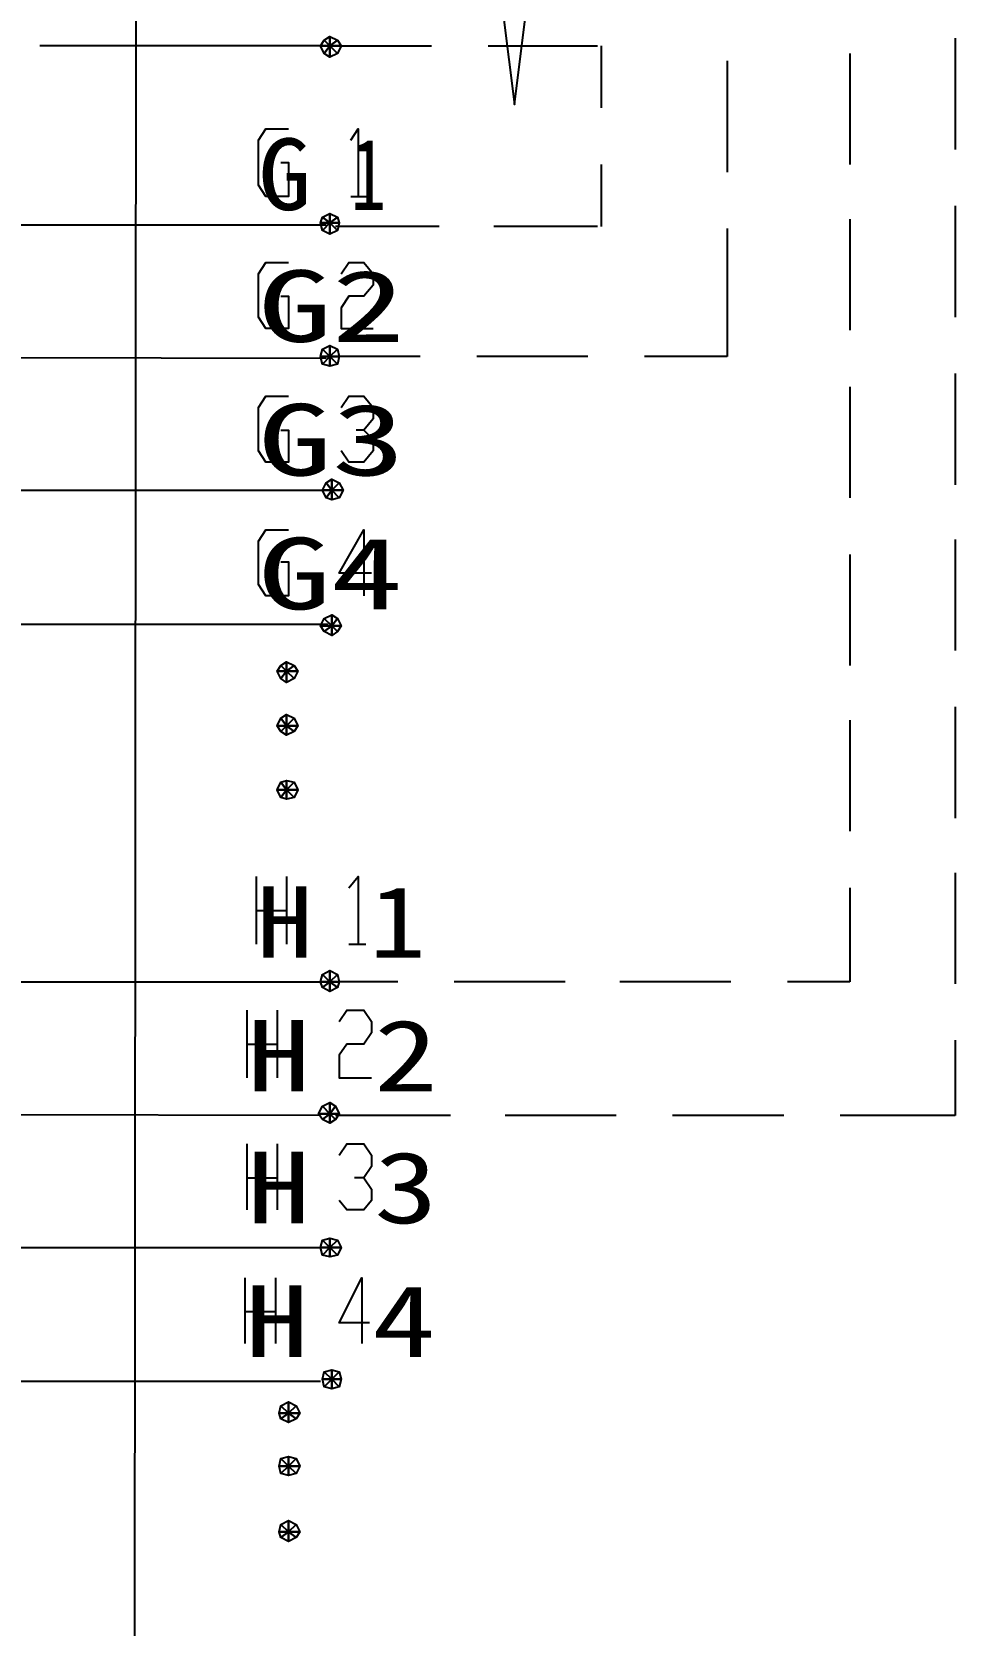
# Model space of a CAD drawing. Header units: metres. Extents: x 17 to 1757, y 17 to 1207.
# Drawn here: x 1424 to 1494.6, y 561.1 to 682.9 of the extents above; entities that cross this region are included whole.
import ezdxf

# ---------------------------------------------------------------- set-up
doc = ezdxf.new("R2010")
doc.units = ezdxf.units.M
for name, color, linetype in [('LINES', 7, 'Continuous'), ('POLYLINES', 4, 'Continuous'), ('TEXTS', 3, 'Continuous')]:
    doc.layers.add(name, color=color, linetype=linetype)

msp = doc.modelspace()

# ---------------------------------------------------------------- linework, layer by layer
at = {"layer": 'LINES'}
for p, q in [((1432.18, 975.6), (1431.74, 401.69)), ((1494.6, 682.42), (1494.6, 673.92)), ((1428.79, 681.84), (1424.62, 681.84)), ((1427.78, 681.84), (1426.06, 681.84)), ((1430.95, 681.84), (1428.79, 681.84)), ((1435.27, 681.84), (1430.95, 681.84)), ((1434.12, 681.84), (1431.96, 681.84)), ((1437.29, 681.84), (1435.27, 681.84)), ((1441.61, 681.84), (1437.29, 681.84)), ((1440.46, 681.84), (1438.44, 681.84)), ((1443.77, 681.84), (1441.61, 681.84)), ((1446.5, 681.84), (1443.77, 681.84)), ((1446.5, 681.84), (1444.78, 681.84)), ((1446.22, 681.84), (1454.57, 681.84)), ((1458.89, 681.84), (1467.24, 681.84)), ((1467.53, 681.84), (1467.53, 677.09)), ((1486.54, 681.26), (1486.54, 672.77)), ((1477.18, 680.69), (1477.18, 672.19)), ((1467.53, 672.77), (1467.53, 668.02)), ((1448.38, 670.32), (1449.67, 670.32)), ((1494.6, 669.6), (1494.6, 661.1)), ((1385.45, 668.16), (1446.5, 668.16)), ((1455.14, 668.02), (1447.22, 668.02)), ((1467.24, 668.02), (1459.32, 668.02)), ((1477.18, 667.87), (1477.18, 658.08)), ((1486.54, 668.59), (1486.54, 660.1)), ((1446.5, 657.94), (1385.45, 658.08)), ((1453.7, 658.08), (1447.22, 658.08)), ((1466.52, 658.08), (1458.02, 658.08)), ((1477.18, 658.08), (1470.84, 658.08)), ((1494.6, 656.78), (1494.6, 648.29)), ((1486.54, 655.78), (1486.54, 647.28)), ((1385.45, 647.86), (1446.65, 647.86)), ((1494.6, 644.11), (1494.6, 635.62)), ((1486.54, 642.96), (1486.54, 634.46)), ((1385.45, 637.63), (1446.65, 637.63)), ((1494.6, 631.3), (1494.6, 622.8)), ((1486.54, 630.29), (1486.54, 621.79)), ((1441.18, 613.15), (1441.18, 618.34)), ((1443.48, 618.34), (1443.48, 613.15)), ((1494.6, 618.62), (1494.6, 610.13)), ((1486.54, 617.47), (1486.54, 610.27)), ((1441.18, 615.74), (1443.48, 615.74)), ((1448.23, 613.15), (1449.53, 613.15)), ((1385.45, 610.27), (1446.07, 610.27)), ((1451.98, 610.27), (1447.22, 610.27)), ((1464.79, 610.27), (1456.3, 610.27)), ((1477.46, 610.27), (1468.97, 610.27)), ((1486.54, 610.27), (1481.78, 610.27)), ((1440.46, 602.93), (1440.46, 608.11)), ((1442.76, 608.11), (1442.76, 602.93)), ((1440.46, 605.52), (1442.76, 605.52)), ((1494.6, 605.81), (1494.6, 600.05)), ((1446.07, 600.05), (1385.45, 600.19)), ((1456.01, 600.05), (1447.22, 600.05)), ((1468.68, 600.05), (1460.18, 600.05)), ((1481.5, 600.05), (1473, 600.05)), ((1494.6, 600.05), (1485.82, 600.05)), ((1440.46, 592.85), (1440.46, 597.89)), ((1442.76, 597.89), (1442.76, 592.85)), ((1440.46, 595.3), (1442.76, 595.3)), ((1385.45, 589.97), (1446.07, 589.97)), ((1440.31, 582.62), (1440.31, 587.66)), ((1442.62, 587.66), (1442.62, 582.62)), ((1440.31, 585.07), (1442.62, 585.07)), ((1385.45, 579.74), (1446.07, 579.74))]:
    msp.add_line(p, q, dxfattribs=at)
at = {"layer": 'POLYLINES'}
for points in [[(1460.91, 677.35), (1463.9, 701.26), (1460.91, 725.18), (1457.91, 701.26), (1460.91, 677.35), (1460.91, 677.35)], [(1446.79, 681.84), (1446.07, 681.84), (1446.36, 682.27), (1446.79, 681.84)], [(1446.79, 681.84), (1446.07, 681.84), (1446.36, 682.27), (1446.79, 681.84)], [(1446.79, 681.84), (1446.07, 681.84), (1446.36, 682.27), (1446.79, 681.84)], [(1446.79, 681.84), (1446.07, 681.84), (1446.36, 682.27), (1446.79, 681.84)], [(1446.79, 681.84), (1446.36, 682.27), (1446.79, 682.56), (1446.79, 681.84)], [(1446.79, 681.84), (1446.36, 682.27), (1446.79, 682.56), (1446.79, 681.84)], [(1446.79, 681.84), (1446.36, 682.27), (1446.79, 682.56), (1446.79, 681.84)], [(1446.79, 681.84), (1446.36, 682.27), (1446.79, 682.56), (1446.79, 681.84)], [(1446.79, 681.84), (1446.79, 682.56), (1447.37, 682.27), (1446.79, 681.84)], [(1446.79, 681.84), (1446.79, 682.56), (1447.37, 682.27), (1446.79, 681.84)], [(1446.79, 681.84), (1446.79, 682.56), (1447.37, 682.27), (1446.79, 681.84)], [(1446.79, 681.84), (1446.79, 682.56), (1447.37, 682.27), (1446.79, 681.84)], [(1446.79, 681.84), (1447.37, 682.27), (1447.66, 681.84), (1446.79, 681.84)], [(1446.79, 681.84), (1447.37, 682.27), (1447.66, 681.84), (1446.79, 681.84)], [(1446.79, 681.84), (1447.37, 682.27), (1447.66, 681.84), (1446.79, 681.84)], [(1446.79, 681.84), (1447.37, 682.27), (1447.66, 681.84), (1446.79, 681.84)], [(1446.79, 681.84), (1446.36, 681.26), (1446.07, 681.84), (1446.79, 681.84)], [(1446.79, 681.84), (1446.36, 681.26), (1446.07, 681.84), (1446.79, 681.84)], [(1446.79, 681.84), (1446.36, 681.26), (1446.07, 681.84), (1446.79, 681.84)], [(1446.79, 681.84), (1446.36, 681.26), (1446.07, 681.84), (1446.79, 681.84)], [(1446.79, 681.84), (1446.79, 680.98), (1446.36, 681.26), (1446.79, 681.84)], [(1446.79, 681.84), (1446.79, 680.98), (1446.36, 681.26), (1446.79, 681.84)], [(1446.79, 681.84), (1446.79, 680.98), (1446.36, 681.26), (1446.79, 681.84)], [(1446.79, 681.84), (1446.79, 680.98), (1446.36, 681.26), (1446.79, 681.84)], [(1446.79, 681.84), (1447.37, 681.26), (1446.79, 680.98), (1446.79, 681.84)], [(1446.79, 681.84), (1447.37, 681.26), (1446.79, 680.98), (1446.79, 681.84)], [(1446.79, 681.84), (1447.66, 681.84), (1447.37, 681.26), (1446.79, 681.84)], [(1446.79, 681.84), (1447.66, 681.84), (1447.37, 681.26), (1446.79, 681.84)], [(1446.79, 681.84), (1447.37, 681.26), (1446.79, 680.98), (1446.79, 681.84)], [(1446.79, 681.84), (1447.37, 681.26), (1446.79, 680.98), (1446.79, 681.84)], [(1446.79, 681.84), (1447.66, 681.84), (1447.37, 681.26), (1446.79, 681.84)], [(1446.79, 681.84), (1447.66, 681.84), (1447.37, 681.26), (1446.79, 681.84)], [(1443.05, 672.91), (1443.62, 672.91), (1443.62, 670.32), (1441.9, 670.32), (1441.32, 671.18), (1441.32, 674.64), (1441.9, 675.5), (1443.62, 675.5)], [(1448.38, 674.64), (1448.95, 675.5), (1448.95, 670.32)], [(1446.79, 668.3), (1446.22, 668.74), (1446.79, 669.02), (1446.79, 668.3)], [(1446.79, 668.3), (1446.22, 668.74), (1446.79, 669.02), (1446.79, 668.3)], [(1446.79, 668.3), (1446.22, 668.74), (1446.79, 669.02), (1446.79, 668.3)], [(1446.79, 668.3), (1446.22, 668.74), (1446.79, 669.02), (1446.79, 668.3)], [(1446.79, 668.3), (1446.79, 669.02), (1447.37, 668.74), (1446.79, 668.3)], [(1446.79, 668.3), (1446.79, 669.02), (1447.37, 668.74), (1446.79, 668.3)], [(1446.79, 668.3), (1446.79, 669.02), (1447.37, 668.74), (1446.79, 668.3)], [(1446.79, 668.3), (1446.79, 669.02), (1447.37, 668.74), (1446.79, 668.3)], [(1446.79, 668.3), (1446.07, 668.3), (1446.22, 668.74), (1446.79, 668.3)], [(1446.79, 668.3), (1446.07, 668.3), (1446.22, 668.74), (1446.79, 668.3)], [(1446.79, 668.3), (1446.07, 668.3), (1446.22, 668.74), (1446.79, 668.3)], [(1446.79, 668.3), (1446.07, 668.3), (1446.22, 668.74), (1446.79, 668.3)], [(1446.79, 668.3), (1446.22, 667.73), (1446.07, 668.3), (1446.79, 668.3)], [(1446.79, 668.3), (1446.22, 667.73), (1446.07, 668.3), (1446.79, 668.3)], [(1446.79, 668.3), (1446.22, 667.73), (1446.07, 668.3), (1446.79, 668.3)], [(1446.79, 668.3), (1446.22, 667.73), (1446.07, 668.3), (1446.79, 668.3)], [(1446.79, 668.3), (1446.79, 667.44), (1446.22, 667.73), (1446.79, 668.3)], [(1446.79, 668.3), (1446.79, 667.44), (1446.22, 667.73), (1446.79, 668.3)], [(1446.79, 668.3), (1446.79, 667.44), (1446.22, 667.73), (1446.79, 668.3)], [(1446.79, 668.3), (1446.79, 667.44), (1446.22, 667.73), (1446.79, 668.3)], [(1446.79, 668.3), (1447.37, 668.74), (1447.51, 668.3), (1446.79, 668.3)], [(1446.79, 668.3), (1447.37, 668.74), (1447.51, 668.3), (1446.79, 668.3)], [(1446.79, 668.3), (1447.37, 668.74), (1447.51, 668.3), (1446.79, 668.3)], [(1446.79, 668.3), (1447.37, 668.74), (1447.51, 668.3), (1446.79, 668.3)], [(1446.79, 668.3), (1447.37, 667.73), (1446.79, 667.44), (1446.79, 668.3)], [(1446.79, 668.3), (1447.37, 667.73), (1446.79, 667.44), (1446.79, 668.3)], [(1446.79, 668.3), (1447.51, 668.3), (1447.37, 667.73), (1446.79, 668.3)], [(1446.79, 668.3), (1447.51, 668.3), (1447.37, 667.73), (1446.79, 668.3)], [(1446.79, 668.3), (1447.37, 667.73), (1446.79, 667.44), (1446.79, 668.3)], [(1446.79, 668.3), (1447.37, 667.73), (1446.79, 667.44), (1446.79, 668.3)], [(1446.79, 668.3), (1447.51, 668.3), (1447.37, 667.73), (1446.79, 668.3)], [(1446.79, 668.3), (1447.51, 668.3), (1447.37, 667.73), (1446.79, 668.3)], [(1443.05, 662.69), (1443.62, 662.69), (1443.62, 660.24), (1441.9, 660.24), (1441.32, 661.1), (1441.32, 664.42), (1441.9, 665.28), (1443.62, 665.28)], [(1447.66, 664.42), (1448.23, 665.28), (1449.38, 665.28), (1450.1, 664.42), (1450.1, 663.55), (1449.38, 662.69), (1448.23, 662.69), (1447.66, 661.82), (1447.66, 660.24), (1450.1, 660.24)], [(1446.79, 658.08), (1446.07, 658.08), (1446.22, 658.66), (1446.79, 658.08)], [(1446.79, 658.08), (1446.07, 658.08), (1446.22, 658.66), (1446.79, 658.08)], [(1446.79, 658.08), (1446.07, 658.08), (1446.22, 658.66), (1446.79, 658.08)], [(1446.79, 658.08), (1446.07, 658.08), (1446.22, 658.66), (1446.79, 658.08)], [(1446.79, 658.08), (1446.22, 657.5), (1446.07, 658.08), (1446.79, 658.08)], [(1446.79, 658.08), (1446.22, 657.5), (1446.07, 658.08), (1446.79, 658.08)], [(1446.79, 658.08), (1446.22, 657.5), (1446.07, 658.08), (1446.79, 658.08)], [(1446.79, 658.08), (1446.22, 657.5), (1446.07, 658.08), (1446.79, 658.08)], [(1446.79, 658.08), (1446.22, 658.66), (1446.79, 658.94), (1446.79, 658.08)], [(1446.79, 658.08), (1446.22, 658.66), (1446.79, 658.94), (1446.79, 658.08)], [(1446.79, 658.08), (1446.22, 658.66), (1446.79, 658.94), (1446.79, 658.08)], [(1446.79, 658.08), (1446.22, 658.66), (1446.79, 658.94), (1446.79, 658.08)], [(1446.79, 658.08), (1446.79, 657.36), (1446.22, 657.5), (1446.79, 658.08)], [(1446.79, 658.08), (1446.79, 657.36), (1446.22, 657.5), (1446.79, 658.08)], [(1446.79, 658.08), (1446.79, 657.36), (1446.22, 657.5), (1446.79, 658.08)], [(1446.79, 658.08), (1446.79, 657.36), (1446.22, 657.5), (1446.79, 658.08)], [(1446.79, 658.08), (1446.79, 658.94), (1447.37, 658.66), (1446.79, 658.08)], [(1446.79, 658.08), (1446.79, 658.94), (1447.37, 658.66), (1446.79, 658.08)], [(1446.79, 658.08), (1446.79, 658.94), (1447.37, 658.66), (1446.79, 658.08)], [(1446.79, 658.08), (1446.79, 658.94), (1447.37, 658.66), (1446.79, 658.08)], [(1446.79, 658.08), (1447.37, 658.66), (1447.51, 658.08), (1446.79, 658.08)], [(1446.79, 658.08), (1447.37, 658.66), (1447.51, 658.08), (1446.79, 658.08)], [(1446.79, 658.08), (1447.37, 658.66), (1447.51, 658.08), (1446.79, 658.08)], [(1446.79, 658.08), (1447.37, 658.66), (1447.51, 658.08), (1446.79, 658.08)], [(1446.79, 658.08), (1447.37, 657.5), (1446.79, 657.36), (1446.79, 658.08)], [(1446.79, 658.08), (1447.37, 657.5), (1446.79, 657.36), (1446.79, 658.08)], [(1446.79, 658.08), (1447.51, 658.08), (1447.37, 657.5), (1446.79, 658.08)], [(1446.79, 658.08), (1447.51, 658.08), (1447.37, 657.5), (1446.79, 658.08)], [(1446.79, 658.08), (1447.37, 657.5), (1446.79, 657.36), (1446.79, 658.08)], [(1446.79, 658.08), (1447.37, 657.5), (1446.79, 657.36), (1446.79, 658.08)], [(1446.79, 658.08), (1447.51, 658.08), (1447.37, 657.5), (1446.79, 658.08)], [(1446.79, 658.08), (1447.51, 658.08), (1447.37, 657.5), (1446.79, 658.08)], [(1443.05, 652.46), (1443.62, 652.46), (1443.62, 650.02), (1441.9, 650.02), (1441.32, 650.88), (1441.32, 654.19), (1441.9, 655.06), (1443.62, 655.06)], [(1447.66, 654.19), (1448.23, 655.06), (1449.38, 655.06), (1450.1, 654.19), (1450.1, 653.33), (1449.38, 652.46), (1448.81, 652.46)], [(1449.38, 652.46), (1450.1, 651.74), (1450.1, 650.88), (1449.38, 650.02), (1448.23, 650.02), (1447.66, 650.88)], [(1446.94, 647.86), (1446.22, 647.86), (1446.5, 648.43), (1446.94, 647.86)], [(1446.94, 647.86), (1446.22, 647.86), (1446.5, 648.43), (1446.94, 647.86)], [(1446.94, 647.86), (1446.22, 647.86), (1446.5, 648.43), (1446.94, 647.86)], [(1446.94, 647.86), (1446.22, 647.86), (1446.5, 648.43), (1446.94, 647.86)], [(1446.94, 647.86), (1446.5, 648.43), (1446.94, 648.72), (1446.94, 647.86)], [(1446.94, 647.86), (1446.5, 648.43), (1446.94, 648.72), (1446.94, 647.86)], [(1446.94, 647.86), (1446.5, 648.43), (1446.94, 648.72), (1446.94, 647.86)], [(1446.94, 647.86), (1446.5, 648.43), (1446.94, 648.72), (1446.94, 647.86)], [(1446.94, 647.86), (1446.94, 648.72), (1447.51, 648.43), (1446.94, 647.86)], [(1446.94, 647.86), (1446.94, 648.72), (1447.51, 648.43), (1446.94, 647.86)], [(1446.94, 647.86), (1446.94, 648.72), (1447.51, 648.43), (1446.94, 647.86)], [(1446.94, 647.86), (1446.94, 648.72), (1447.51, 648.43), (1446.94, 647.86)], [(1446.94, 647.86), (1447.51, 648.43), (1447.8, 647.86), (1446.94, 647.86)], [(1446.94, 647.86), (1447.51, 648.43), (1447.8, 647.86), (1446.94, 647.86)], [(1446.94, 647.86), (1447.51, 648.43), (1447.8, 647.86), (1446.94, 647.86)], [(1446.94, 647.86), (1447.51, 648.43), (1447.8, 647.86), (1446.94, 647.86)], [(1446.94, 647.86), (1446.5, 647.28), (1446.22, 647.86), (1446.94, 647.86)], [(1446.94, 647.86), (1446.5, 647.28), (1446.22, 647.86), (1446.94, 647.86)], [(1446.94, 647.86), (1446.5, 647.28), (1446.22, 647.86), (1446.94, 647.86)], [(1446.94, 647.86), (1446.5, 647.28), (1446.22, 647.86), (1446.94, 647.86)], [(1446.94, 647.86), (1446.94, 647.14), (1446.5, 647.28), (1446.94, 647.86)], [(1446.94, 647.86), (1446.94, 647.14), (1446.5, 647.28), (1446.94, 647.86)], [(1446.94, 647.86), (1446.94, 647.14), (1446.5, 647.28), (1446.94, 647.86)], [(1446.94, 647.86), (1446.94, 647.14), (1446.5, 647.28), (1446.94, 647.86)], [(1446.94, 647.86), (1447.51, 647.28), (1446.94, 647.14), (1446.94, 647.86)], [(1446.94, 647.86), (1447.51, 647.28), (1446.94, 647.14), (1446.94, 647.86)], [(1446.94, 647.86), (1447.8, 647.86), (1447.51, 647.28), (1446.94, 647.86)], [(1446.94, 647.86), (1447.8, 647.86), (1447.51, 647.28), (1446.94, 647.86)], [(1446.94, 647.86), (1447.51, 647.28), (1446.94, 647.14), (1446.94, 647.86)], [(1446.94, 647.86), (1447.51, 647.28), (1446.94, 647.14), (1446.94, 647.86)], [(1446.94, 647.86), (1447.8, 647.86), (1447.51, 647.28), (1446.94, 647.86)], [(1446.94, 647.86), (1447.8, 647.86), (1447.51, 647.28), (1446.94, 647.86)], [(1443.05, 642.38), (1443.62, 642.38), (1443.62, 639.79), (1441.9, 639.79), (1441.32, 640.66), (1441.32, 643.97), (1441.9, 644.83), (1443.62, 644.83)], [(1449.96, 641.52), (1447.51, 641.52), (1449.38, 644.83), (1449.38, 639.79)], [(1446.94, 637.49), (1446.36, 638.06), (1446.94, 638.35), (1446.94, 637.49)], [(1446.94, 637.49), (1446.36, 638.06), (1446.94, 638.35), (1446.94, 637.49)], [(1446.94, 637.49), (1446.36, 638.06), (1446.94, 638.35), (1446.94, 637.49)], [(1446.94, 637.49), (1446.36, 638.06), (1446.94, 638.35), (1446.94, 637.49)], [(1446.94, 637.49), (1446.94, 638.35), (1447.37, 638.06), (1446.94, 637.49)], [(1446.94, 637.49), (1446.94, 638.35), (1447.37, 638.06), (1446.94, 637.49)], [(1446.94, 637.49), (1446.94, 638.35), (1447.37, 638.06), (1446.94, 637.49)], [(1446.94, 637.49), (1446.94, 638.35), (1447.37, 638.06), (1446.94, 637.49)], [(1446.94, 637.49), (1446.07, 637.49), (1446.36, 638.06), (1446.94, 637.49)], [(1446.94, 637.49), (1446.07, 637.49), (1446.36, 638.06), (1446.94, 637.49)], [(1446.94, 637.49), (1446.07, 637.49), (1446.36, 638.06), (1446.94, 637.49)], [(1446.94, 637.49), (1446.07, 637.49), (1446.36, 638.06), (1446.94, 637.49)], [(1446.94, 637.49), (1446.36, 637.06), (1446.07, 637.49), (1446.94, 637.49)], [(1446.94, 637.49), (1446.36, 637.06), (1446.07, 637.49), (1446.94, 637.49)], [(1446.94, 637.49), (1446.36, 637.06), (1446.07, 637.49), (1446.94, 637.49)], [(1446.94, 637.49), (1446.36, 637.06), (1446.07, 637.49), (1446.94, 637.49)], [(1446.94, 637.49), (1446.94, 636.77), (1446.36, 637.06), (1446.94, 637.49)], [(1446.94, 637.49), (1446.94, 636.77), (1446.36, 637.06), (1446.94, 637.49)], [(1446.94, 637.49), (1446.94, 636.77), (1446.36, 637.06), (1446.94, 637.49)], [(1446.94, 637.49), (1446.94, 636.77), (1446.36, 637.06), (1446.94, 637.49)], [(1446.94, 637.49), (1447.37, 638.06), (1447.66, 637.49), (1446.94, 637.49)], [(1446.94, 637.49), (1447.37, 638.06), (1447.66, 637.49), (1446.94, 637.49)], [(1446.94, 637.49), (1447.37, 638.06), (1447.66, 637.49), (1446.94, 637.49)], [(1446.94, 637.49), (1447.37, 638.06), (1447.66, 637.49), (1446.94, 637.49)], [(1446.94, 637.49), (1447.37, 637.06), (1446.94, 636.77), (1446.94, 637.49)], [(1446.94, 637.49), (1447.37, 637.06), (1446.94, 636.77), (1446.94, 637.49)], [(1446.94, 637.49), (1447.66, 637.49), (1447.37, 637.06), (1446.94, 637.49)], [(1446.94, 637.49), (1447.66, 637.49), (1447.37, 637.06), (1446.94, 637.49)], [(1446.94, 637.49), (1447.37, 637.06), (1446.94, 636.77), (1446.94, 637.49)], [(1446.94, 637.49), (1447.37, 637.06), (1446.94, 636.77), (1446.94, 637.49)], [(1446.94, 637.49), (1447.66, 637.49), (1447.37, 637.06), (1446.94, 637.49)], [(1446.94, 637.49), (1447.66, 637.49), (1447.37, 637.06), (1446.94, 637.49)], [(1443.48, 634.03), (1443.05, 634.46), (1443.48, 634.75), (1443.48, 634.03)], [(1443.48, 634.03), (1443.05, 634.46), (1443.48, 634.75), (1443.48, 634.03)], [(1443.48, 634.03), (1443.05, 634.46), (1443.48, 634.75), (1443.48, 634.03)], [(1443.48, 634.03), (1443.05, 634.46), (1443.48, 634.75), (1443.48, 634.03)], [(1443.48, 634.03), (1443.48, 634.75), (1444.06, 634.46), (1443.48, 634.03)], [(1443.48, 634.03), (1443.48, 634.75), (1444.06, 634.46), (1443.48, 634.03)], [(1443.48, 634.03), (1443.48, 634.75), (1444.06, 634.46), (1443.48, 634.03)], [(1443.48, 634.03), (1443.48, 634.75), (1444.06, 634.46), (1443.48, 634.03)], [(1443.48, 634.03), (1442.76, 634.03), (1443.05, 634.46), (1443.48, 634.03)], [(1443.48, 634.03), (1442.76, 634.03), (1443.05, 634.46), (1443.48, 634.03)], [(1443.48, 634.03), (1442.76, 634.03), (1443.05, 634.46), (1443.48, 634.03)], [(1443.48, 634.03), (1442.76, 634.03), (1443.05, 634.46), (1443.48, 634.03)], [(1443.48, 634.03), (1443.05, 633.46), (1442.76, 634.03), (1443.48, 634.03)], [(1443.48, 634.03), (1443.05, 633.46), (1442.76, 634.03), (1443.48, 634.03)], [(1443.48, 634.03), (1443.05, 633.46), (1442.76, 634.03), (1443.48, 634.03)], [(1443.48, 634.03), (1443.05, 633.46), (1442.76, 634.03), (1443.48, 634.03)], [(1443.48, 634.03), (1443.48, 633.17), (1443.05, 633.46), (1443.48, 634.03)], [(1443.48, 634.03), (1443.48, 633.17), (1443.05, 633.46), (1443.48, 634.03)], [(1443.48, 634.03), (1443.48, 633.17), (1443.05, 633.46), (1443.48, 634.03)], [(1443.48, 634.03), (1443.48, 633.17), (1443.05, 633.46), (1443.48, 634.03)], [(1443.48, 634.03), (1444.06, 634.46), (1444.34, 634.03), (1443.48, 634.03)], [(1443.48, 634.03), (1444.06, 634.46), (1444.34, 634.03), (1443.48, 634.03)], [(1443.48, 634.03), (1444.06, 634.46), (1444.34, 634.03), (1443.48, 634.03)], [(1443.48, 634.03), (1444.06, 634.46), (1444.34, 634.03), (1443.48, 634.03)], [(1443.48, 634.03), (1444.06, 633.46), (1443.48, 633.17), (1443.48, 634.03)], [(1443.48, 634.03), (1444.06, 633.46), (1443.48, 633.17), (1443.48, 634.03)], [(1443.48, 634.03), (1444.34, 634.03), (1444.06, 633.46), (1443.48, 634.03)], [(1443.48, 634.03), (1444.34, 634.03), (1444.06, 633.46), (1443.48, 634.03)], [(1443.48, 634.03), (1444.06, 633.46), (1443.48, 633.17), (1443.48, 634.03)], [(1443.48, 634.03), (1444.06, 633.46), (1443.48, 633.17), (1443.48, 634.03)], [(1443.48, 634.03), (1444.34, 634.03), (1444.06, 633.46), (1443.48, 634.03)], [(1443.48, 634.03), (1444.34, 634.03), (1444.06, 633.46), (1443.48, 634.03)], [(1443.48, 629.86), (1442.76, 629.86), (1443.05, 630.43), (1443.48, 629.86)], [(1443.48, 629.86), (1442.76, 629.86), (1443.05, 630.43), (1443.48, 629.86)], [(1443.48, 629.86), (1442.76, 629.86), (1443.05, 630.43), (1443.48, 629.86)], [(1443.48, 629.86), (1442.76, 629.86), (1443.05, 630.43), (1443.48, 629.86)], [(1443.48, 629.86), (1443.05, 629.42), (1442.76, 629.86), (1443.48, 629.86)], [(1443.48, 629.86), (1443.05, 629.42), (1442.76, 629.86), (1443.48, 629.86)], [(1443.48, 629.86), (1443.05, 629.42), (1442.76, 629.86), (1443.48, 629.86)], [(1443.48, 629.86), (1443.05, 629.42), (1442.76, 629.86), (1443.48, 629.86)], [(1443.48, 629.86), (1443.05, 630.43), (1443.48, 630.72), (1443.48, 629.86)], [(1443.48, 629.86), (1443.05, 630.43), (1443.48, 630.72), (1443.48, 629.86)], [(1443.48, 629.86), (1443.05, 630.43), (1443.48, 630.72), (1443.48, 629.86)], [(1443.48, 629.86), (1443.05, 630.43), (1443.48, 630.72), (1443.48, 629.86)], [(1443.48, 629.86), (1443.48, 629.14), (1443.05, 629.42), (1443.48, 629.86)], [(1443.48, 629.86), (1443.48, 629.14), (1443.05, 629.42), (1443.48, 629.86)], [(1443.48, 629.86), (1443.48, 629.14), (1443.05, 629.42), (1443.48, 629.86)], [(1443.48, 629.86), (1443.48, 629.14), (1443.05, 629.42), (1443.48, 629.86)], [(1443.48, 629.86), (1443.48, 630.72), (1444.06, 630.43), (1443.48, 629.86)], [(1443.48, 629.86), (1443.48, 630.72), (1444.06, 630.43), (1443.48, 629.86)], [(1443.48, 629.86), (1443.48, 630.72), (1444.06, 630.43), (1443.48, 629.86)], [(1443.48, 629.86), (1443.48, 630.72), (1444.06, 630.43), (1443.48, 629.86)], [(1443.48, 629.86), (1444.06, 630.43), (1444.34, 629.86), (1443.48, 629.86)], [(1443.48, 629.86), (1444.06, 630.43), (1444.34, 629.86), (1443.48, 629.86)], [(1443.48, 629.86), (1444.06, 630.43), (1444.34, 629.86), (1443.48, 629.86)], [(1443.48, 629.86), (1444.06, 630.43), (1444.34, 629.86), (1443.48, 629.86)], [(1443.48, 629.86), (1444.06, 629.42), (1443.48, 629.14), (1443.48, 629.86)], [(1443.48, 629.86), (1444.06, 629.42), (1443.48, 629.14), (1443.48, 629.86)], [(1443.48, 629.86), (1444.34, 629.86), (1444.06, 629.42), (1443.48, 629.86)], [(1443.48, 629.86), (1444.34, 629.86), (1444.06, 629.42), (1443.48, 629.86)], [(1443.48, 629.86), (1444.06, 629.42), (1443.48, 629.14), (1443.48, 629.86)], [(1443.48, 629.86), (1444.06, 629.42), (1443.48, 629.14), (1443.48, 629.86)], [(1443.48, 629.86), (1444.34, 629.86), (1444.06, 629.42), (1443.48, 629.86)], [(1443.48, 629.86), (1444.34, 629.86), (1444.06, 629.42), (1443.48, 629.86)], [(1443.48, 624.96), (1442.76, 624.96), (1443.05, 625.54), (1443.48, 624.96)], [(1443.48, 624.96), (1442.76, 624.96), (1443.05, 625.54), (1443.48, 624.96)], [(1443.48, 624.96), (1442.76, 624.96), (1443.05, 625.54), (1443.48, 624.96)], [(1443.48, 624.96), (1442.76, 624.96), (1443.05, 625.54), (1443.48, 624.96)], [(1443.48, 624.96), (1443.05, 624.38), (1442.76, 624.96), (1443.48, 624.96)], [(1443.48, 624.96), (1443.05, 624.38), (1442.76, 624.96), (1443.48, 624.96)], [(1443.48, 624.96), (1443.05, 624.38), (1442.76, 624.96), (1443.48, 624.96)], [(1443.48, 624.96), (1443.05, 624.38), (1442.76, 624.96), (1443.48, 624.96)], [(1443.48, 624.96), (1443.05, 625.54), (1443.48, 625.68), (1443.48, 624.96)], [(1443.48, 624.96), (1443.05, 625.54), (1443.48, 625.68), (1443.48, 624.96)], [(1443.48, 624.96), (1443.05, 625.54), (1443.48, 625.68), (1443.48, 624.96)], [(1443.48, 624.96), (1443.05, 625.54), (1443.48, 625.68), (1443.48, 624.96)], [(1443.48, 624.96), (1443.48, 624.24), (1443.05, 624.38), (1443.48, 624.96)], [(1443.48, 624.96), (1443.48, 624.24), (1443.05, 624.38), (1443.48, 624.96)], [(1443.48, 624.96), (1443.48, 624.24), (1443.05, 624.38), (1443.48, 624.96)], [(1443.48, 624.96), (1443.48, 624.24), (1443.05, 624.38), (1443.48, 624.96)], [(1443.48, 624.96), (1443.48, 625.68), (1444.06, 625.54), (1443.48, 624.96)], [(1443.48, 624.96), (1443.48, 625.68), (1444.06, 625.54), (1443.48, 624.96)], [(1443.48, 624.96), (1443.48, 625.68), (1444.06, 625.54), (1443.48, 624.96)], [(1443.48, 624.96), (1443.48, 625.68), (1444.06, 625.54), (1443.48, 624.96)], [(1443.48, 624.96), (1444.06, 625.54), (1444.34, 624.96), (1443.48, 624.96)], [(1443.48, 624.96), (1444.06, 625.54), (1444.34, 624.96), (1443.48, 624.96)], [(1443.48, 624.96), (1444.06, 625.54), (1444.34, 624.96), (1443.48, 624.96)], [(1443.48, 624.96), (1444.06, 625.54), (1444.34, 624.96), (1443.48, 624.96)], [(1443.48, 624.96), (1444.06, 624.38), (1443.48, 624.24), (1443.48, 624.96)], [(1443.48, 624.96), (1444.06, 624.38), (1443.48, 624.24), (1443.48, 624.96)], [(1443.48, 624.96), (1444.34, 624.96), (1444.06, 624.38), (1443.48, 624.96)], [(1443.48, 624.96), (1444.34, 624.96), (1444.06, 624.38), (1443.48, 624.96)], [(1443.48, 624.96), (1444.06, 624.38), (1443.48, 624.24), (1443.48, 624.96)], [(1443.48, 624.96), (1444.06, 624.38), (1443.48, 624.24), (1443.48, 624.96)], [(1443.48, 624.96), (1444.34, 624.96), (1444.06, 624.38), (1443.48, 624.96)], [(1443.48, 624.96), (1444.34, 624.96), (1444.06, 624.38), (1443.48, 624.96)], [(1448.23, 617.47), (1448.95, 618.34), (1448.95, 613.15)], [(1446.79, 610.27), (1446.07, 610.27), (1446.22, 610.85), (1446.79, 610.27)], [(1446.79, 610.27), (1446.07, 610.27), (1446.22, 610.85), (1446.79, 610.27)], [(1446.79, 610.27), (1446.07, 610.27), (1446.22, 610.85), (1446.79, 610.27)], [(1446.79, 610.27), (1446.07, 610.27), (1446.22, 610.85), (1446.79, 610.27)], [(1446.79, 610.27), (1446.22, 610.85), (1446.79, 611.14), (1446.79, 610.27)], [(1446.79, 610.27), (1446.22, 610.85), (1446.79, 611.14), (1446.79, 610.27)], [(1446.79, 610.27), (1446.22, 610.85), (1446.79, 611.14), (1446.79, 610.27)], [(1446.79, 610.27), (1446.22, 610.85), (1446.79, 611.14), (1446.79, 610.27)], [(1446.79, 610.27), (1446.79, 611.14), (1447.37, 610.85), (1446.79, 610.27)], [(1446.79, 610.27), (1446.79, 611.14), (1447.37, 610.85), (1446.79, 610.27)], [(1446.79, 610.27), (1446.79, 611.14), (1447.37, 610.85), (1446.79, 610.27)], [(1446.79, 610.27), (1446.79, 611.14), (1447.37, 610.85), (1446.79, 610.27)], [(1446.79, 610.27), (1447.37, 610.85), (1447.51, 610.27), (1446.79, 610.27)], [(1446.79, 610.27), (1447.37, 610.85), (1447.51, 610.27), (1446.79, 610.27)], [(1446.79, 610.27), (1447.37, 610.85), (1447.51, 610.27), (1446.79, 610.27)], [(1446.79, 610.27), (1447.37, 610.85), (1447.51, 610.27), (1446.79, 610.27)], [(1446.79, 610.27), (1446.22, 609.84), (1446.07, 610.27), (1446.79, 610.27)], [(1446.79, 610.27), (1446.22, 609.84), (1446.07, 610.27), (1446.79, 610.27)], [(1446.79, 610.27), (1446.22, 609.84), (1446.07, 610.27), (1446.79, 610.27)], [(1446.79, 610.27), (1446.22, 609.84), (1446.07, 610.27), (1446.79, 610.27)], [(1446.79, 610.27), (1446.79, 609.55), (1446.22, 609.84), (1446.79, 610.27)], [(1446.79, 610.27), (1446.79, 609.55), (1446.22, 609.84), (1446.79, 610.27)], [(1446.79, 610.27), (1446.79, 609.55), (1446.22, 609.84), (1446.79, 610.27)], [(1446.79, 610.27), (1446.79, 609.55), (1446.22, 609.84), (1446.79, 610.27)], [(1446.79, 610.27), (1447.37, 609.84), (1446.79, 609.55), (1446.79, 610.27)], [(1446.79, 610.27), (1447.37, 609.84), (1446.79, 609.55), (1446.79, 610.27)], [(1446.79, 610.27), (1447.51, 610.27), (1447.37, 609.84), (1446.79, 610.27)], [(1446.79, 610.27), (1447.51, 610.27), (1447.37, 609.84), (1446.79, 610.27)], [(1446.79, 610.27), (1447.37, 609.84), (1446.79, 609.55), (1446.79, 610.27)], [(1446.79, 610.27), (1447.37, 609.84), (1446.79, 609.55), (1446.79, 610.27)], [(1446.79, 610.27), (1447.51, 610.27), (1447.37, 609.84), (1446.79, 610.27)], [(1446.79, 610.27), (1447.51, 610.27), (1447.37, 609.84), (1446.79, 610.27)], [(1447.51, 607.25), (1448.09, 608.11), (1449.38, 608.11), (1449.96, 607.25), (1449.96, 606.38), (1449.38, 605.52), (1448.09, 605.52), (1447.51, 604.66), (1447.51, 602.93), (1449.96, 602.93)], [(1446.79, 600.19), (1445.93, 600.19), (1446.22, 600.77), (1446.79, 600.19)], [(1446.79, 600.19), (1445.93, 600.19), (1446.22, 600.77), (1446.79, 600.19)], [(1446.79, 600.19), (1445.93, 600.19), (1446.22, 600.77), (1446.79, 600.19)], [(1446.79, 600.19), (1445.93, 600.19), (1446.22, 600.77), (1446.79, 600.19)], [(1446.79, 600.19), (1446.22, 600.77), (1446.79, 601.06), (1446.79, 600.19)], [(1446.79, 600.19), (1446.22, 600.77), (1446.79, 601.06), (1446.79, 600.19)], [(1446.79, 600.19), (1446.22, 600.77), (1446.79, 601.06), (1446.79, 600.19)], [(1446.79, 600.19), (1446.22, 600.77), (1446.79, 601.06), (1446.79, 600.19)], [(1446.79, 600.19), (1446.79, 601.06), (1447.22, 600.77), (1446.79, 600.19)], [(1446.79, 600.19), (1446.79, 601.06), (1447.22, 600.77), (1446.79, 600.19)], [(1446.79, 600.19), (1446.79, 601.06), (1447.22, 600.77), (1446.79, 600.19)], [(1446.79, 600.19), (1446.79, 601.06), (1447.22, 600.77), (1446.79, 600.19)], [(1446.79, 600.19), (1447.22, 600.77), (1447.51, 600.19), (1446.79, 600.19)], [(1446.79, 600.19), (1447.22, 600.77), (1447.51, 600.19), (1446.79, 600.19)], [(1446.79, 600.19), (1447.22, 600.77), (1447.51, 600.19), (1446.79, 600.19)], [(1446.79, 600.19), (1447.22, 600.77), (1447.51, 600.19), (1446.79, 600.19)], [(1446.79, 600.19), (1446.22, 599.76), (1445.93, 600.19), (1446.79, 600.19)], [(1446.79, 600.19), (1446.22, 599.76), (1445.93, 600.19), (1446.79, 600.19)], [(1446.79, 600.19), (1446.22, 599.76), (1445.93, 600.19), (1446.79, 600.19)], [(1446.79, 600.19), (1446.22, 599.76), (1445.93, 600.19), (1446.79, 600.19)], [(1446.79, 600.19), (1446.79, 599.47), (1446.22, 599.76), (1446.79, 600.19)], [(1446.79, 600.19), (1446.79, 599.47), (1446.22, 599.76), (1446.79, 600.19)], [(1446.79, 600.19), (1446.79, 599.47), (1446.22, 599.76), (1446.79, 600.19)], [(1446.79, 600.19), (1446.79, 599.47), (1446.22, 599.76), (1446.79, 600.19)], [(1446.79, 600.19), (1447.22, 599.76), (1446.79, 599.47), (1446.79, 600.19)], [(1446.79, 600.19), (1447.22, 599.76), (1446.79, 599.47), (1446.79, 600.19)], [(1446.79, 600.19), (1447.51, 600.19), (1447.22, 599.76), (1446.79, 600.19)], [(1446.79, 600.19), (1447.51, 600.19), (1447.22, 599.76), (1446.79, 600.19)], [(1446.79, 600.19), (1447.22, 599.76), (1446.79, 599.47), (1446.79, 600.19)], [(1446.79, 600.19), (1447.22, 599.76), (1446.79, 599.47), (1446.79, 600.19)], [(1446.79, 600.19), (1447.51, 600.19), (1447.22, 599.76), (1446.79, 600.19)], [(1446.79, 600.19), (1447.51, 600.19), (1447.22, 599.76), (1446.79, 600.19)], [(1447.51, 597.02), (1448.09, 597.89), (1449.38, 597.89), (1449.96, 597.02), (1449.96, 596.16), (1449.38, 595.3), (1448.66, 595.3)], [(1449.38, 595.3), (1449.96, 594.43), (1449.96, 593.57), (1449.38, 592.85), (1448.09, 592.85), (1447.51, 593.57)], [(1446.79, 589.97), (1446.07, 589.97), (1446.22, 590.54), (1446.79, 589.97)], [(1446.79, 589.97), (1446.07, 589.97), (1446.22, 590.54), (1446.79, 589.97)], [(1446.79, 589.97), (1446.07, 589.97), (1446.22, 590.54), (1446.79, 589.97)], [(1446.79, 589.97), (1446.07, 589.97), (1446.22, 590.54), (1446.79, 589.97)], [(1446.79, 589.97), (1446.22, 589.39), (1446.07, 589.97), (1446.79, 589.97)], [(1446.79, 589.97), (1446.22, 589.39), (1446.07, 589.97), (1446.79, 589.97)], [(1446.79, 589.97), (1446.22, 589.39), (1446.07, 589.97), (1446.79, 589.97)], [(1446.79, 589.97), (1446.22, 589.39), (1446.07, 589.97), (1446.79, 589.97)], [(1446.79, 589.97), (1446.22, 590.54), (1446.79, 590.69), (1446.79, 589.97)], [(1446.79, 589.97), (1446.22, 590.54), (1446.79, 590.69), (1446.79, 589.97)], [(1446.79, 589.97), (1446.22, 590.54), (1446.79, 590.69), (1446.79, 589.97)], [(1446.79, 589.97), (1446.22, 590.54), (1446.79, 590.69), (1446.79, 589.97)], [(1446.79, 589.97), (1446.79, 589.25), (1446.22, 589.39), (1446.79, 589.97)], [(1446.79, 589.97), (1446.79, 589.25), (1446.22, 589.39), (1446.79, 589.97)], [(1446.79, 589.97), (1446.79, 589.25), (1446.22, 589.39), (1446.79, 589.97)], [(1446.79, 589.97), (1446.79, 589.25), (1446.22, 589.39), (1446.79, 589.97)], [(1446.79, 589.97), (1446.79, 590.69), (1447.37, 590.54), (1446.79, 589.97)], [(1446.79, 589.97), (1446.79, 590.69), (1447.37, 590.54), (1446.79, 589.97)], [(1446.79, 589.97), (1446.79, 590.69), (1447.37, 590.54), (1446.79, 589.97)], [(1446.79, 589.97), (1446.79, 590.69), (1447.37, 590.54), (1446.79, 589.97)], [(1446.79, 589.97), (1447.37, 590.54), (1447.66, 589.97), (1446.79, 589.97)], [(1446.79, 589.97), (1447.37, 590.54), (1447.66, 589.97), (1446.79, 589.97)], [(1446.79, 589.97), (1447.37, 590.54), (1447.66, 589.97), (1446.79, 589.97)], [(1446.79, 589.97), (1447.37, 590.54), (1447.66, 589.97), (1446.79, 589.97)], [(1446.79, 589.97), (1447.37, 589.39), (1446.79, 589.25), (1446.79, 589.97)], [(1446.79, 589.97), (1447.37, 589.39), (1446.79, 589.25), (1446.79, 589.97)], [(1446.79, 589.97), (1447.66, 589.97), (1447.37, 589.39), (1446.79, 589.97)], [(1446.79, 589.97), (1447.66, 589.97), (1447.37, 589.39), (1446.79, 589.97)], [(1446.79, 589.97), (1447.37, 589.39), (1446.79, 589.25), (1446.79, 589.97)], [(1446.79, 589.97), (1447.37, 589.39), (1446.79, 589.25), (1446.79, 589.97)], [(1446.79, 589.97), (1447.66, 589.97), (1447.37, 589.39), (1446.79, 589.97)], [(1446.79, 589.97), (1447.66, 589.97), (1447.37, 589.39), (1446.79, 589.97)], [(1449.82, 584.21), (1447.51, 584.21), (1449.24, 587.66), (1449.24, 582.62)], [(1446.94, 579.89), (1446.22, 579.89), (1446.36, 580.46), (1446.94, 579.89)], [(1446.94, 579.89), (1446.22, 579.89), (1446.36, 580.46), (1446.94, 579.89)], [(1446.94, 579.89), (1446.22, 579.89), (1446.36, 580.46), (1446.94, 579.89)], [(1446.94, 579.89), (1446.22, 579.89), (1446.36, 580.46), (1446.94, 579.89)], [(1446.94, 579.89), (1446.36, 579.31), (1446.22, 579.89), (1446.94, 579.89)], [(1446.94, 579.89), (1446.36, 579.31), (1446.22, 579.89), (1446.94, 579.89)], [(1446.94, 579.89), (1446.36, 579.31), (1446.22, 579.89), (1446.94, 579.89)], [(1446.94, 579.89), (1446.36, 579.31), (1446.22, 579.89), (1446.94, 579.89)], [(1446.94, 579.89), (1446.36, 580.46), (1446.94, 580.61), (1446.94, 579.89)], [(1446.94, 579.89), (1446.36, 580.46), (1446.94, 580.61), (1446.94, 579.89)], [(1446.94, 579.89), (1446.36, 580.46), (1446.94, 580.61), (1446.94, 579.89)], [(1446.94, 579.89), (1446.36, 580.46), (1446.94, 580.61), (1446.94, 579.89)], [(1446.94, 579.89), (1446.94, 579.17), (1446.36, 579.31), (1446.94, 579.89)], [(1446.94, 579.89), (1446.94, 579.17), (1446.36, 579.31), (1446.94, 579.89)], [(1446.94, 579.89), (1446.94, 579.17), (1446.36, 579.31), (1446.94, 579.89)], [(1446.94, 579.89), (1446.94, 579.17), (1446.36, 579.31), (1446.94, 579.89)], [(1446.94, 579.89), (1446.94, 580.61), (1447.51, 580.46), (1446.94, 579.89)], [(1446.94, 579.89), (1446.94, 580.61), (1447.51, 580.46), (1446.94, 579.89)], [(1446.94, 579.89), (1446.94, 580.61), (1447.51, 580.46), (1446.94, 579.89)], [(1446.94, 579.89), (1446.94, 580.61), (1447.51, 580.46), (1446.94, 579.89)], [(1446.94, 579.89), (1447.51, 580.46), (1447.66, 579.89), (1446.94, 579.89)], [(1446.94, 579.89), (1447.51, 580.46), (1447.66, 579.89), (1446.94, 579.89)], [(1446.94, 579.89), (1447.51, 580.46), (1447.66, 579.89), (1446.94, 579.89)], [(1446.94, 579.89), (1447.51, 580.46), (1447.66, 579.89), (1446.94, 579.89)], [(1446.94, 579.89), (1447.51, 579.31), (1446.94, 579.17), (1446.94, 579.89)], [(1446.94, 579.89), (1447.51, 579.31), (1446.94, 579.17), (1446.94, 579.89)], [(1446.94, 579.89), (1447.66, 579.89), (1447.51, 579.31), (1446.94, 579.89)], [(1446.94, 579.89), (1447.66, 579.89), (1447.51, 579.31), (1446.94, 579.89)], [(1446.94, 579.89), (1447.51, 579.31), (1446.94, 579.17), (1446.94, 579.89)], [(1446.94, 579.89), (1447.51, 579.31), (1446.94, 579.17), (1446.94, 579.89)], [(1446.94, 579.89), (1447.66, 579.89), (1447.51, 579.31), (1446.94, 579.89)], [(1446.94, 579.89), (1447.66, 579.89), (1447.51, 579.31), (1446.94, 579.89)], [(1443.62, 577.3), (1442.9, 577.3), (1443.05, 577.87), (1443.62, 577.3)], [(1443.62, 577.3), (1442.9, 577.3), (1443.05, 577.87), (1443.62, 577.3)], [(1443.62, 577.3), (1442.9, 577.3), (1443.05, 577.87), (1443.62, 577.3)], [(1443.62, 577.3), (1442.9, 577.3), (1443.05, 577.87), (1443.62, 577.3)], [(1443.62, 577.3), (1443.05, 577.87), (1443.62, 578.16), (1443.62, 577.3)], [(1443.62, 577.3), (1443.05, 577.87), (1443.62, 578.16), (1443.62, 577.3)], [(1443.62, 577.3), (1443.05, 577.87), (1443.62, 578.16), (1443.62, 577.3)], [(1443.62, 577.3), (1443.05, 577.87), (1443.62, 578.16), (1443.62, 577.3)], [(1443.62, 577.3), (1443.62, 578.16), (1444.2, 577.87), (1443.62, 577.3)], [(1443.62, 577.3), (1443.62, 578.16), (1444.2, 577.87), (1443.62, 577.3)], [(1443.62, 577.3), (1443.62, 578.16), (1444.2, 577.87), (1443.62, 577.3)], [(1443.62, 577.3), (1443.62, 578.16), (1444.2, 577.87), (1443.62, 577.3)], [(1443.62, 577.3), (1444.2, 577.87), (1444.49, 577.3), (1443.62, 577.3)], [(1443.62, 577.3), (1444.2, 577.87), (1444.49, 577.3), (1443.62, 577.3)], [(1443.62, 577.3), (1444.2, 577.87), (1444.49, 577.3), (1443.62, 577.3)], [(1443.62, 577.3), (1444.2, 577.87), (1444.49, 577.3), (1443.62, 577.3)], [(1443.62, 577.3), (1443.05, 576.86), (1442.9, 577.3), (1443.62, 577.3)], [(1443.62, 577.3), (1443.05, 576.86), (1442.9, 577.3), (1443.62, 577.3)], [(1443.62, 577.3), (1443.05, 576.86), (1442.9, 577.3), (1443.62, 577.3)], [(1443.62, 577.3), (1443.05, 576.86), (1442.9, 577.3), (1443.62, 577.3)], [(1443.62, 577.3), (1443.62, 576.58), (1443.05, 576.86), (1443.62, 577.3)], [(1443.62, 577.3), (1443.62, 576.58), (1443.05, 576.86), (1443.62, 577.3)], [(1443.62, 577.3), (1443.62, 576.58), (1443.05, 576.86), (1443.62, 577.3)], [(1443.62, 577.3), (1443.62, 576.58), (1443.05, 576.86), (1443.62, 577.3)], [(1443.62, 577.3), (1444.2, 576.86), (1443.62, 576.58), (1443.62, 577.3)], [(1443.62, 577.3), (1444.2, 576.86), (1443.62, 576.58), (1443.62, 577.3)], [(1443.62, 577.3), (1444.49, 577.3), (1444.2, 576.86), (1443.62, 577.3)], [(1443.62, 577.3), (1444.49, 577.3), (1444.2, 576.86), (1443.62, 577.3)], [(1443.62, 577.3), (1444.2, 576.86), (1443.62, 576.58), (1443.62, 577.3)], [(1443.62, 577.3), (1444.2, 576.86), (1443.62, 576.58), (1443.62, 577.3)], [(1443.62, 577.3), (1444.49, 577.3), (1444.2, 576.86), (1443.62, 577.3)], [(1443.62, 577.3), (1444.49, 577.3), (1444.2, 576.86), (1443.62, 577.3)], [(1443.62, 573.26), (1442.9, 573.26), (1443.05, 573.84), (1443.62, 573.26)], [(1443.62, 573.26), (1442.9, 573.26), (1443.05, 573.84), (1443.62, 573.26)], [(1443.62, 573.26), (1442.9, 573.26), (1443.05, 573.84), (1443.62, 573.26)], [(1443.62, 573.26), (1442.9, 573.26), (1443.05, 573.84), (1443.62, 573.26)], [(1443.62, 573.26), (1443.05, 573.84), (1443.62, 573.98), (1443.62, 573.26)], [(1443.62, 573.26), (1443.05, 573.84), (1443.62, 573.98), (1443.62, 573.26)], [(1443.62, 573.26), (1443.05, 573.84), (1443.62, 573.98), (1443.62, 573.26)], [(1443.62, 573.26), (1443.05, 573.84), (1443.62, 573.98), (1443.62, 573.26)], [(1443.62, 573.26), (1443.62, 573.98), (1444.2, 573.84), (1443.62, 573.26)], [(1443.62, 573.26), (1443.62, 573.98), (1444.2, 573.84), (1443.62, 573.26)], [(1443.62, 573.26), (1443.62, 573.98), (1444.2, 573.84), (1443.62, 573.26)], [(1443.62, 573.26), (1443.62, 573.98), (1444.2, 573.84), (1443.62, 573.26)], [(1443.62, 573.26), (1444.2, 573.84), (1444.49, 573.26), (1443.62, 573.26)], [(1443.62, 573.26), (1444.2, 573.84), (1444.49, 573.26), (1443.62, 573.26)], [(1443.62, 573.26), (1444.2, 573.84), (1444.49, 573.26), (1443.62, 573.26)], [(1443.62, 573.26), (1444.2, 573.84), (1444.49, 573.26), (1443.62, 573.26)], [(1443.62, 573.26), (1443.05, 572.69), (1442.9, 573.26), (1443.62, 573.26)], [(1443.62, 573.26), (1443.05, 572.69), (1442.9, 573.26), (1443.62, 573.26)], [(1443.62, 573.26), (1443.05, 572.69), (1442.9, 573.26), (1443.62, 573.26)], [(1443.62, 573.26), (1443.05, 572.69), (1442.9, 573.26), (1443.62, 573.26)], [(1443.62, 573.26), (1443.62, 572.54), (1443.05, 572.69), (1443.62, 573.26)], [(1443.62, 573.26), (1443.62, 572.54), (1443.05, 572.69), (1443.62, 573.26)], [(1443.62, 573.26), (1443.62, 572.54), (1443.05, 572.69), (1443.62, 573.26)], [(1443.62, 573.26), (1443.62, 572.54), (1443.05, 572.69), (1443.62, 573.26)], [(1443.62, 573.26), (1444.2, 572.69), (1443.62, 572.54), (1443.62, 573.26)], [(1443.62, 573.26), (1444.2, 572.69), (1443.62, 572.54), (1443.62, 573.26)], [(1443.62, 573.26), (1444.49, 573.26), (1444.2, 572.69), (1443.62, 573.26)], [(1443.62, 573.26), (1444.49, 573.26), (1444.2, 572.69), (1443.62, 573.26)], [(1443.62, 573.26), (1444.2, 572.69), (1443.62, 572.54), (1443.62, 573.26)], [(1443.62, 573.26), (1444.2, 572.69), (1443.62, 572.54), (1443.62, 573.26)], [(1443.62, 573.26), (1444.49, 573.26), (1444.2, 572.69), (1443.62, 573.26)], [(1443.62, 573.26), (1444.49, 573.26), (1444.2, 572.69), (1443.62, 573.26)], [(1443.62, 568.22), (1443.05, 568.8), (1443.62, 569.09), (1443.62, 568.22)], [(1443.62, 568.22), (1443.05, 568.8), (1443.62, 569.09), (1443.62, 568.22)], [(1443.62, 568.22), (1443.05, 568.8), (1443.62, 569.09), (1443.62, 568.22)], [(1443.62, 568.22), (1443.05, 568.8), (1443.62, 569.09), (1443.62, 568.22)], [(1443.62, 568.22), (1443.62, 569.09), (1444.2, 568.8), (1443.62, 568.22)], [(1443.62, 568.22), (1443.62, 569.09), (1444.2, 568.8), (1443.62, 568.22)], [(1443.62, 568.22), (1443.62, 569.09), (1444.2, 568.8), (1443.62, 568.22)], [(1443.62, 568.22), (1443.62, 569.09), (1444.2, 568.8), (1443.62, 568.22)], [(1443.62, 568.22), (1442.9, 568.22), (1443.05, 568.8), (1443.62, 568.22)], [(1443.62, 568.22), (1442.9, 568.22), (1443.05, 568.8), (1443.62, 568.22)], [(1443.62, 568.22), (1442.9, 568.22), (1443.05, 568.8), (1443.62, 568.22)], [(1443.62, 568.22), (1442.9, 568.22), (1443.05, 568.8), (1443.62, 568.22)], [(1443.62, 568.22), (1443.05, 567.79), (1442.9, 568.22), (1443.62, 568.22)], [(1443.62, 568.22), (1443.05, 567.79), (1442.9, 568.22), (1443.62, 568.22)], [(1443.62, 568.22), (1443.05, 567.79), (1442.9, 568.22), (1443.62, 568.22)], [(1443.62, 568.22), (1443.05, 567.79), (1442.9, 568.22), (1443.62, 568.22)], [(1443.62, 568.22), (1443.62, 567.5), (1443.05, 567.79), (1443.62, 568.22)], [(1443.62, 568.22), (1443.62, 567.5), (1443.05, 567.79), (1443.62, 568.22)], [(1443.62, 568.22), (1443.62, 567.5), (1443.05, 567.79), (1443.62, 568.22)], [(1443.62, 568.22), (1443.62, 567.5), (1443.05, 567.79), (1443.62, 568.22)], [(1443.62, 568.22), (1444.2, 568.8), (1444.49, 568.22), (1443.62, 568.22)], [(1443.62, 568.22), (1444.2, 568.8), (1444.49, 568.22), (1443.62, 568.22)], [(1443.62, 568.22), (1444.2, 568.8), (1444.49, 568.22), (1443.62, 568.22)], [(1443.62, 568.22), (1444.2, 568.8), (1444.49, 568.22), (1443.62, 568.22)], [(1443.62, 568.22), (1444.2, 567.79), (1443.62, 567.5), (1443.62, 568.22)], [(1443.62, 568.22), (1444.2, 567.79), (1443.62, 567.5), (1443.62, 568.22)], [(1443.62, 568.22), (1444.49, 568.22), (1444.2, 567.79), (1443.62, 568.22)], [(1443.62, 568.22), (1444.49, 568.22), (1444.2, 567.79), (1443.62, 568.22)], [(1443.62, 568.22), (1444.2, 567.79), (1443.62, 567.5), (1443.62, 568.22)], [(1443.62, 568.22), (1444.2, 567.79), (1443.62, 567.5), (1443.62, 568.22)], [(1443.62, 568.22), (1444.49, 568.22), (1444.2, 567.79), (1443.62, 568.22)], [(1443.62, 568.22), (1444.49, 568.22), (1444.2, 567.79), (1443.62, 568.22)]]:
    msp.add_lwpolyline(points, dxfattribs=at)

# ---------------------------------------------------------------- texts
at = {"layer": 'TEXTS'}
for s, width, p in [('G', 1.087673, (1441.32, 669.29)), ('1', 0.725116, (1448.38, 669.29)), ('G2', 1.508586, (1441.32, 659.21)), ('G3', 1.508586, (1441.32, 648.99)), ('G4', 1.48666, (1441.32, 638.76)), ('H 1', 1.160185, (1441.18, 612.12)), ('H 2', 1.305208, (1440.46, 601.9)), ('H 3', 1.305208, (1440.46, 591.82)), ('H 4', 1.305208, (1440.31, 581.6))]:
    msp.add_text(s, height=5.47, dxfattribs=dict(at, width=width)).set_placement(p)

doc.saveas('drawing.dxf')
